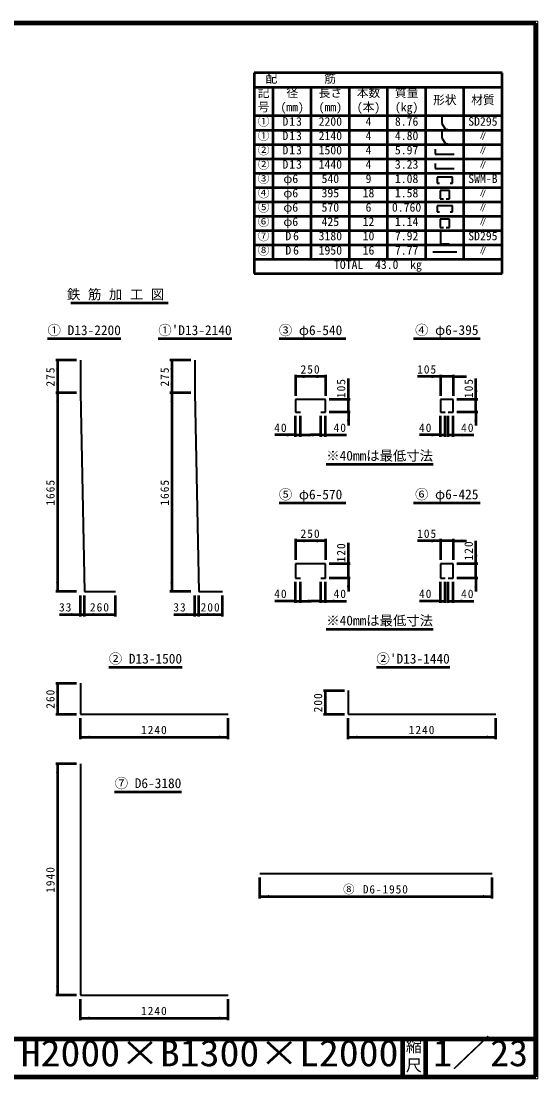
# Model space of a CAD drawing. Units: millimetres, scale not verified. Extents: x 100 to 4105, y 100 to 2870.
# Drawn here: x 2750 to 4105, y 100 to 2870 of the extents above; entities that cross this region are included whole.
import ezdxf
from ezdxf.enums import TextEntityAlignment as Align

# ---------------------------------------------------------------- set-up
doc = ezdxf.new("R2010")
doc.units = ezdxf.units.MM
doc.header["$LTSCALE"] = 5
doc.layers.add('V-nasSTD', color=7, linetype='Continuous', lineweight=50)
doc.styles.add('ＭＳ ゴシック', font='')
doc.styles.get('ＭＳ ゴシック').set_extended_font_data('MS Gothic')

msp = doc.modelspace()

# ---------------------------------------------------------------- hatches: boundary and pattern name
at = {"layer": 'V-nasSTD'}
for points in [[(2845.938, 1958.248), (2841.938, 1958.248), (2845.938, 1982.248), (2849.938, 1958.248)], [(3145.577, 1958.248), (3141.577, 1958.248), (3145.577, 1982.248), (3149.577, 1958.248)], [(3494.048, 1939.014), (3494.048, 1943.014), (3470.048, 1939.014), (3494.048, 1935.014)], [(3524.173, 1939.014), (3524.173, 1943.014), (3548.173, 1939.014), (3524.173, 1935.014)], [(3825.735, 1939.014), (3825.735, 1943.014), (3849.735, 1939.014), (3825.735, 1935.014)], [(3906.548, 1939.014), (3906.548, 1943.014), (3882.548, 1939.014), (3906.548, 1935.014)], [(2845.938, 1920.311), (2849.938, 1920.311), (2845.938, 1896.311), (2841.938, 1920.311)], [(3145.577, 1920.311), (3149.577, 1920.311), (3145.577, 1896.311), (3141.577, 1920.311)], [(2845.938, 1872.311), (2841.938, 1872.311), (2845.938, 1896.311), (2849.938, 1872.311)], [(3145.577, 1872.311), (3141.577, 1872.311), (3145.577, 1896.311), (3149.577, 1872.311)], [(3608.173, 1903.014), (3612.173, 1903.014), (3608.173, 1879.014), (3604.173, 1903.014)], [(3942.548, 1903.014), (3946.548, 1903.014), (3942.548, 1879.014), (3938.548, 1903.014)], [(3608.173, 1822.201), (3612.173, 1822.201), (3608.173, 1846.201), (3604.173, 1822.201)], [(3942.548, 1822.201), (3946.548, 1822.201), (3942.548, 1846.201), (3938.548, 1822.201)], [(3446.048, 1786.201), (3446.048, 1782.201), (3470.048, 1786.201), (3446.048, 1790.201)], [(3506.548, 1786.201), (3506.548, 1782.201), (3482.548, 1786.201), (3506.548, 1790.201)], [(3511.673, 1786.201), (3511.673, 1782.201), (3535.673, 1786.201), (3511.673, 1790.201)], [(3572.173, 1786.201), (3572.173, 1782.201), (3548.173, 1786.201), (3572.173, 1790.201)], [(3825.735, 1786.201), (3825.735, 1782.201), (3849.735, 1786.201), (3825.735, 1790.201)], [(3846.048, 1786.201), (3846.048, 1782.201), (3870.048, 1786.201), (3846.048, 1790.201)], [(3886.235, 1786.201), (3886.235, 1782.201), (3862.235, 1786.201), (3886.235, 1790.201)], [(3906.548, 1786.201), (3906.548, 1782.201), (3882.548, 1786.201), (3906.548, 1790.201)], [(3494.048, 1508.819), (3494.048, 1512.819), (3470.048, 1508.819), (3494.048, 1504.819)], [(3524.173, 1508.819), (3524.173, 1512.819), (3548.173, 1508.819), (3524.173, 1504.819)], [(3825.735, 1508.819), (3825.735, 1512.819), (3849.735, 1508.819), (3825.735, 1504.819)], [(3906.548, 1508.819), (3906.548, 1512.819), (3882.548, 1508.819), (3906.548, 1504.819)], [(3608.173, 1472.819), (3612.173, 1472.819), (3608.173, 1448.819), (3604.173, 1472.819)], [(3942.548, 1472.819), (3946.548, 1472.819), (3942.548, 1448.819), (3938.548, 1472.819)], [(2845.938, 1399.998), (2849.938, 1399.998), (2845.938, 1375.998), (2841.938, 1399.998)], [(3145.577, 1399.998), (3149.577, 1399.998), (3145.577, 1375.998), (3141.577, 1399.998)], [(3608.173, 1387.319), (3612.173, 1387.319), (3608.173, 1411.319), (3604.173, 1387.319)], [(3942.548, 1387.319), (3946.548, 1387.319), (3942.548, 1411.319), (3938.548, 1387.319)], [(3446.048, 1351.319), (3446.048, 1347.319), (3470.048, 1351.319), (3446.048, 1355.319)], [(3506.548, 1351.319), (3506.548, 1347.319), (3482.548, 1351.319), (3506.548, 1355.319)], [(3511.673, 1351.319), (3511.673, 1347.319), (3535.673, 1351.319), (3511.673, 1355.319)], [(3572.173, 1351.319), (3572.173, 1347.319), (3548.173, 1351.319), (3572.173, 1355.319)], [(3825.735, 1351.319), (3825.735, 1347.319), (3849.735, 1351.319), (3825.735, 1355.319)], [(3846.048, 1351.319), (3846.048, 1347.319), (3870.048, 1351.319), (3846.048, 1355.319)], [(3886.235, 1351.319), (3886.235, 1347.319), (3862.235, 1351.319), (3886.235, 1355.319)], [(3906.548, 1351.319), (3906.548, 1347.319), (3882.548, 1351.319), (3906.548, 1355.319)], [(2881.938, 1315.998), (2881.938, 1311.998), (2905.938, 1315.998), (2881.938, 1319.998)], [(2940.25, 1315.998), (2940.25, 1311.998), (2916.25, 1315.998), (2940.25, 1319.998)], [(2973.5, 1315.998), (2973.5, 1311.998), (2997.5, 1315.998), (2973.5, 1319.998)], [(3181.577, 1315.998), (3181.577, 1311.998), (3205.577, 1315.998), (3181.577, 1319.998)], [(3239.89, 1315.998), (3239.89, 1311.998), (3215.89, 1315.998), (3239.89, 1319.998)], [(3254.39, 1315.998), (3254.39, 1311.998), (3278.39, 1315.998), (3254.39, 1319.998)], [(2845.938, 1112.039), (2841.938, 1112.039), (2845.938, 1136.039), (2849.938, 1112.039)], [(3547.657, 1093.289), (3543.657, 1093.289), (3547.657, 1117.289), (3551.657, 1093.289)], [(2845.938, 1078.789), (2841.938, 1078.789), (2845.938, 1054.789), (2849.938, 1078.789)], [(3547.657, 1078.789), (3543.657, 1078.789), (3547.657, 1054.789), (3551.657, 1078.789)], [(2929.938, 994.789), (2929.938, 990.789), (2905.938, 994.789), (2929.938, 998.789)], [(3269.438, 994.789), (3269.438, 990.789), (3293.438, 994.789), (3269.438, 998.789)], [(3631.657, 994.789), (3631.657, 990.789), (3607.657, 994.789), (3631.657, 998.789)], [(3971.157, 994.789), (3971.157, 990.789), (3995.157, 994.789), (3971.157, 998.789)], [(2845.938, 901.179), (2841.938, 901.179), (2845.938, 925.179), (2849.938, 901.179)], [(3399.782, 577.446), (3399.782, 573.446), (3375.782, 577.446), (3399.782, 581.446)], [(3961.157, 577.446), (3961.157, 573.446), (3985.157, 577.446), (3961.157, 581.446)], [(2845.938, 342.929), (2849.938, 342.929), (2845.938, 318.929), (2841.938, 342.929)], [(2929.938, 258.929), (2929.938, 254.929), (2905.938, 258.929), (2929.938, 262.929)], [(3269.438, 258.929), (3269.438, 254.929), (3293.438, 258.929), (3269.438, 262.929)]]:
    msp.add_hatch(color=256, dxfattribs=at).paths.add_polyline_path(points)

# ---------------------------------------------------------------- linework, layer by layer
at = {"layer": 'V-nasSTD', "lineweight": 100}
for p, q in [((4100, 2865), (105, 2865)), ((4100, 105), (4100, 2865)), ((105, 205), (4100, 205)), ((3750, 205), (3750, 105)), ((3810, 205), (3810, 105)), ((105, 105), (4100, 105))]:
    msp.add_line(p, q, dxfattribs=at)
at = {"layer": 'V-nasSTD'}
for p, q in [((3361.023, 2734.529), (3361.023, 2209.529)), ((4011.023, 2734.529), (3361.023, 2734.529)), ((4011.023, 2209.529), (4011.023, 2734.529)), ((3361.023, 2697.029), (4011.023, 2697.029)), ((3361.023, 2697.029), (3361.023, 2659.529)), ((3411.023, 2247.029), (3411.023, 2697.029)), ((3511.023, 2247.029), (3511.023, 2697.029)), ((3611.023, 2247.029), (3611.023, 2697.029)), ((3711.023, 2247.029), (3711.023, 2697.029)), ((3811.023, 2247.029), (3811.023, 2697.029)), ((3911.023, 2247.029), (3911.023, 2697.029)), ((4011.023, 2622.029), (3361.023, 2622.029)), ((3361.023, 2584.529), (4011.023, 2584.529)), ((3361.023, 2547.029), (4011.023, 2547.029)), ((3361.023, 2509.529), (4011.023, 2509.529)), ((3361.023, 2472.029), (4011.023, 2472.029)), ((3361.023, 2434.529), (4011.023, 2434.529)), ((3361.023, 2397.029), (4011.023, 2397.029)), ((3361.023, 2359.529), (4011.023, 2359.529)), ((3361.023, 2322.029), (4011.023, 2322.029)), ((3361.023, 2284.529), (4011.023, 2284.529)), ((3361.023, 2247.029), (4011.023, 2247.029)), ((3361.023, 2209.529), (4011.023, 2209.529)), ((2880.467, 2132.41), (3135.467, 2132.41)), ((2819.531, 2038.485), (3012.031, 2038.485)), ((3109.796, 2038.485), (3302.296, 2038.485)), ((3426.775, 2038.485), (3601.775, 2038.485)), ((3778.641, 2038.877), (3953.641, 2038.877)), ((2895.938, 1982.248), (2840.938, 1982.248)), ((2845.938, 1982.248), (2845.938, 1896.311)), ((3195.577, 1982.248), (3140.577, 1982.248)), ((3145.577, 1982.248), (3145.577, 1896.311)), ((3470.048, 1944.014), (3470.048, 1889.014)), ((3548.173, 1939.014), (3470.048, 1939.014)), ((3548.173, 1944.014), (3548.173, 1889.014)), ((3849.735, 1939.014), (3789.735, 1939.014)), ((3849.735, 1944.014), (3849.735, 1889.014)), ((3882.548, 1939.014), (3849.735, 1939.014)), ((3882.548, 1944.014), (3882.548, 1889.014)), ((3882.548, 1939.014), (3917.548, 1939.014)), ((3608.173, 1879.014), (3608.173, 1934.014)), ((3942.548, 1879.014), (3942.548, 1934.014)), ((2895.938, 1896.311), (2840.938, 1896.311)), ((2845.938, 1896.311), (2845.938, 1375.998)), ((3195.577, 1896.311), (3140.577, 1896.311)), ((3145.577, 1896.311), (3145.577, 1375.998)), ((3613.173, 1879.014), (3558.173, 1879.014)), ((3608.173, 1846.201), (3608.173, 1879.014)), ((3947.548, 1879.014), (3892.548, 1879.014)), ((3942.548, 1846.201), (3942.548, 1879.014)), ((3470.048, 1781.201), (3470.048, 1836.201)), ((3482.548, 1781.201), (3482.548, 1836.201)), ((3535.673, 1781.201), (3535.673, 1836.201)), ((3548.173, 1781.201), (3548.173, 1836.201)), ((3613.173, 1846.201), (3558.173, 1846.201)), ((3608.173, 1846.201), (3608.173, 1811.201)), ((3849.735, 1781.201), (3849.735, 1836.201)), ((3862.235, 1781.201), (3862.235, 1836.201)), ((3870.048, 1781.201), (3870.048, 1836.201)), ((3882.548, 1781.201), (3882.548, 1836.201)), ((3947.548, 1846.201), (3892.548, 1846.201)), ((3942.548, 1846.201), (3942.548, 1811.201)), ((3470.048, 1786.201), (3415.048, 1786.201)), ((3470.048, 1786.201), (3482.548, 1786.201)), ((3482.548, 1786.201), (3509.548, 1786.201)), ((3535.673, 1786.201), (3508.673, 1786.201)), ((3535.673, 1786.201), (3548.173, 1786.201)), ((3548.173, 1786.201), (3603.173, 1786.201)), ((3849.735, 1786.201), (3794.735, 1786.201)), ((3849.735, 1786.201), (3862.235, 1786.201)), ((3870.048, 1786.201), (3882.548, 1786.201)), ((3882.548, 1786.201), (3937.548, 1786.201)), ((3550.208, 1709.857), (3830.208, 1709.857)), ((3426.775, 1608.29), (3601.775, 1608.29)), ((3778.641, 1608.683), (3953.641, 1608.683)), ((3470.048, 1513.819), (3470.048, 1458.819)), ((3548.173, 1508.819), (3470.048, 1508.819)), ((3548.173, 1513.819), (3548.173, 1458.819)), ((3608.173, 1448.819), (3608.173, 1503.819)), ((3849.735, 1508.819), (3789.735, 1508.819)), ((3849.735, 1513.819), (3849.735, 1458.819)), ((3882.548, 1508.819), (3849.735, 1508.819)), ((3882.548, 1513.819), (3882.548, 1458.819)), ((3882.548, 1508.819), (3917.548, 1508.819)), ((3942.548, 1448.819), (3942.548, 1508.819)), ((3613.173, 1448.819), (3558.173, 1448.819)), ((3608.173, 1411.319), (3608.173, 1448.819)), ((3947.548, 1448.819), (3892.548, 1448.819)), ((3942.548, 1411.319), (3942.548, 1448.819)), ((3470.048, 1346.319), (3470.048, 1401.319)), ((3482.548, 1346.319), (3482.548, 1401.319)), ((3535.673, 1346.319), (3535.673, 1401.319)), ((3548.173, 1346.319), (3548.173, 1401.319)), ((3613.173, 1411.319), (3558.173, 1411.319)), ((3608.173, 1411.319), (3608.173, 1376.319)), ((3849.735, 1346.319), (3849.735, 1401.319)), ((3862.235, 1346.319), (3862.235, 1401.319)), ((3870.048, 1346.319), (3870.048, 1401.319)), ((3882.548, 1346.319), (3882.548, 1401.319)), ((3947.548, 1411.319), (3892.548, 1411.319)), ((3942.548, 1411.319), (3942.548, 1376.319)), ((2895.938, 1375.998), (2840.938, 1375.998)), ((2905.938, 1310.998), (2905.938, 1365.998)), ((2916.25, 1310.998), (2916.25, 1365.998)), ((2997.5, 1310.998), (2997.5, 1365.998)), ((3195.577, 1375.998), (3140.577, 1375.998)), ((3205.577, 1310.998), (3205.577, 1365.998)), ((3215.89, 1310.998), (3215.89, 1365.998)), ((3278.39, 1310.998), (3278.39, 1365.998)), ((3470.048, 1351.319), (3415.048, 1351.319)), ((3470.048, 1351.319), (3482.548, 1351.319)), ((3482.548, 1351.319), (3509.548, 1351.319)), ((3535.673, 1351.319), (3508.673, 1351.319)), ((3535.673, 1351.319), (3548.173, 1351.319)), ((3548.173, 1351.319), (3603.173, 1351.319)), ((3849.735, 1351.319), (3794.735, 1351.319)), ((3849.735, 1351.319), (3862.235, 1351.319)), ((3870.048, 1351.319), (3882.548, 1351.319)), ((3882.548, 1351.319), (3937.548, 1351.319)), ((2850.938, 1315.998), (2905.938, 1315.998)), ((2905.938, 1315.998), (2916.25, 1315.998)), ((2916.25, 1315.998), (2997.5, 1315.998)), ((3150.577, 1315.998), (3205.577, 1315.998)), ((3205.577, 1315.998), (3215.89, 1315.998)), ((3215.89, 1315.998), (3278.39, 1315.998)), ((3550.208, 1278.1), (3830.208, 1278.1)), ((2980, 1178.189), (3172.5, 1178.189)), ((3681.72, 1178.189), (3874.22, 1178.189)), ((2840.938, 1136.039), (2895.938, 1136.039)), ((2845.938, 1136.039), (2845.938, 1054.789)), ((3542.657, 1117.289), (3597.657, 1117.289)), ((3547.657, 1117.289), (3547.657, 1054.789)), ((2840.938, 1054.789), (2895.938, 1054.789)), ((3542.657, 1054.789), (3597.657, 1054.789)), ((2905.938, 989.789), (2905.938, 1044.789)), ((3293.438, 989.789), (3293.438, 1044.789)), ((3607.657, 989.789), (3607.657, 1044.789)), ((3995.157, 989.789), (3995.157, 1044.789)), ((2905.938, 994.789), (3293.438, 994.789)), ((3607.657, 994.789), (3995.157, 994.789)), ((2895.938, 925.179), (2840.938, 925.179)), ((2845.938, 925.179), (2845.938, 318.929)), ((2995.519, 852.078), (3170.519, 852.078)), ((3375.782, 572.446), (3375.782, 627.446)), ((3985.157, 572.446), (3985.157, 627.446)), ((3375.782, 577.446), (3985.157, 577.446)), ((2895.938, 318.929), (2840.938, 318.929)), ((2905.938, 253.929), (2905.938, 308.929)), ((3293.438, 253.929), (3293.438, 308.929)), ((2905.938, 258.929), (3293.438, 258.929))]:
    msp.add_line(p, q, dxfattribs=at)
at = {"layer": 'V-nasSTD', "lineweight": 35}
for p, q in [((3853.337, 2620.7), (3853.337, 2602.029)), ((3853.337, 2602.029), (3862.673, 2585.858)), ((3853.337, 2583.2), (3853.337, 2564.529)), ((3862.673, 2585.858), (3868.71, 2587.476)), ((3853.337, 2564.529), (3862.673, 2548.358)), ((3862.673, 2548.358), (3868.71, 2549.976)), ((3836.179, 2534.529), (3836.179, 2522.029)), ((3836.179, 2522.029), (3885.867, 2522.029)), ((3836.179, 2497.029), (3836.179, 2484.529)), ((3836.179, 2484.529), (3885.867, 2484.529)), ((3840.711, 2461.092), (3840.711, 2445.467)), ((3881.336, 2461.092), (3840.711, 2461.092)), ((3840.711, 2445.467), (3846.961, 2445.467)), ((3875.086, 2445.467), (3881.336, 2445.467)), ((3881.336, 2445.467), (3881.336, 2461.092)), ((3848.992, 2426.717), (3848.992, 2404.842)), ((3873.054, 2426.717), (3848.992, 2426.717)), ((3873.054, 2404.842), (3873.054, 2426.717)), ((3840.711, 2386.092), (3840.711, 2370.467)), ((3881.336, 2386.092), (3840.711, 2386.092)), ((3848.992, 2404.842), (3857.742, 2404.842)), ((3864.304, 2404.842), (3873.054, 2404.842)), ((3881.336, 2370.467), (3881.336, 2386.092)), ((3840.711, 2370.467), (3846.961, 2370.467)), ((3875.086, 2370.467), (3881.336, 2370.467)), ((3848.992, 2351.717), (3848.992, 2329.842)), ((3873.054, 2351.717), (3848.992, 2351.717)), ((3848.992, 2329.842), (3857.742, 2329.842)), ((3864.304, 2329.842), (3873.054, 2329.842)), ((3873.054, 2329.842), (3873.054, 2351.717)), ((3849.844, 2320.084), (3849.844, 2286.475)), ((3849.844, 2286.475), (3872.203, 2286.475)), ((3829.773, 2265.779), (3892.273, 2265.779)), ((2905.938, 1982.248), (2905.938, 1896.311)), ((3205.577, 1982.248), (3205.577, 1896.311)), ((2905.938, 1896.311), (2916.25, 1375.998)), ((3205.577, 1896.311), (3215.89, 1375.998)), ((3470.048, 1879.014), (3470.048, 1846.201)), ((3548.173, 1879.014), (3470.048, 1879.014)), ((3548.173, 1846.201), (3548.173, 1879.014)), ((3849.735, 1879.014), (3849.735, 1846.201)), ((3882.548, 1879.014), (3849.735, 1879.014)), ((3882.548, 1846.201), (3882.548, 1879.014)), ((3470.048, 1846.201), (3482.548, 1846.201)), ((3535.673, 1846.201), (3548.173, 1846.201)), ((3849.735, 1846.201), (3862.235, 1846.201)), ((3870.048, 1846.201), (3882.548, 1846.201)), ((3470.048, 1448.819), (3470.048, 1411.319)), ((3548.173, 1448.819), (3470.048, 1448.819)), ((3548.173, 1411.319), (3548.173, 1448.819)), ((3849.735, 1448.819), (3849.735, 1411.319)), ((3882.548, 1448.819), (3849.735, 1448.819)), ((3882.548, 1411.319), (3882.548, 1448.819)), ((3470.048, 1411.319), (3482.548, 1411.319)), ((3535.673, 1411.319), (3548.173, 1411.319)), ((3849.735, 1411.319), (3862.235, 1411.319)), ((3870.048, 1411.319), (3882.548, 1411.319)), ((2916.25, 1375.998), (2997.5, 1375.998)), ((3215.89, 1375.998), (3278.39, 1375.998)), ((2905.938, 1136.039), (2905.938, 1054.789)), ((3607.657, 1117.289), (3607.657, 1054.789)), ((2905.938, 1054.789), (3293.438, 1054.789)), ((3607.657, 1054.789), (3995.157, 1054.789)), ((2905.938, 925.179), (2905.938, 318.929)), ((3375.782, 637.446), (3985.157, 637.446)), ((2905.938, 318.929), (3293.438, 318.929))]:
    msp.add_line(p, q, dxfattribs=at)
at = {"layer": 'V-nasSTD', "lineweight": 13}
msp.add_lwpolyline([(100, 100), (100, 2870), (4105, 2870), (4105, 100)], close=True, dxfattribs=at)

# ---------------------------------------------------------------- texts
at = {"layer": 'V-nasSTD', "style": 'ＭＳ ゴシック'}
for s, height, p in [('配\u3000\u3000\u3000\u3000筋', 22.58, (3391.023, 2731.179)), ('記', 22.58, (3370.623, 2693.679)), ('径', 22.58, (3445.623, 2693.679)), ('長さ', 22.58, (3530.223, 2693.679)), ('本数', 22.58, (3630.223, 2693.679)), ('質量', 22.58, (3730.223, 2693.679)), ('(本)', 22.58, (3630.223, 2656.179)), ('形状', 22.58, (3830.223, 2674.929)), ('材質', 22.58, (3930.223, 2674.929)), ('号', 22.58, (3370.623, 2656.179)), ('(mm)', 22.58, (3430.223, 2656.179)), ('(mm)', 22.58, (3530.223, 2656.179)), ('(kg)', 22.58, (3730.223, 2656.179)), ('①', 22.58, (3370.623, 2618.679)), ('2200', 22.58, (3530.223, 2618.679)), ('4', 22.58, (3653.323, 2618.679)), ('8.76', 22.58, (3730.223, 2618.679)), ('SD295', 22.58, (3922.472, 2618.679)), ("①'", 22.58, (3370.623, 2581.179)), ('2140', 22.58, (3530.223, 2581.179)), ('4', 22.58, (3653.323, 2581.179)), ('4.80', 22.58, (3730.223, 2581.179)), ('②', 22.58, (3370.623, 2543.679)), ('1500', 22.58, (3530.223, 2543.679)), ('4', 22.58, (3653.323, 2543.679)), ('5.97', 22.58, (3730.223, 2543.679)), ("②'", 22.58, (3370.623, 2506.179)), ('1440', 22.58, (3530.223, 2506.179)), ('4', 22.58, (3653.323, 2506.179)), ('3.23', 22.58, (3730.223, 2506.179)), ('③', 22.58, (3370.623, 2468.679)), ('φ6', 22.58, (3437.923, 2468.679)), ('540', 22.58, (3537.923, 2468.664)), ('9', 22.58, (3653.323, 2468.679)), ('1.08', 22.58, (3730.223, 2468.679)), ('SWM-B', 22.58, (3922.432, 2468.679)), ('④', 22.58, (3370.623, 2431.179)), ('φ6', 22.58, (3437.923, 2431.179)), ('395', 22.58, (3537.923, 2431.164)), ('18', 22.58, (3645.623, 2431.179)), ('1.58', 22.58, (3730.223, 2431.179)), ('⑤', 22.58, (3370.623, 2393.679)), ('φ6', 22.58, (3437.923, 2393.679)), ('570', 22.58, (3537.923, 2393.664)), ('6', 22.58, (3653.323, 2393.679)), ('0.760', 22.58, (3722.447, 2393.679)), ('⑥', 22.58, (3370.623, 2356.179)), ('φ6', 22.58, (3437.923, 2356.179)), ('425', 22.58, (3537.923, 2356.164)), ('12', 22.58, (3645.623, 2356.179)), ('1.14', 22.58, (3730.223, 2356.179)), ('⑦', 22.58, (3370.623, 2318.679)), ('3180', 22.58, (3530.223, 2318.679)), ('10', 22.58, (3645.623, 2318.679)), ('7.92', 22.58, (3730.223, 2318.679)), ('SD295', 22.58, (3922.472, 2318.679)), ('⑧', 22.58, (3370.623, 2281.179)), ('1950', 22.58, (3530.223, 2281.179)), ('16', 22.58, (3645.623, 2281.179)), ('7.77', 22.58, (3730.223, 2281.179)), ('TOTAL  43.0  kg', 22.58, (3570.523, 2243.679)), ('縮', 30.79, (3758.982, 200.999)), ('尺', 30.79, (3758.976, 151.01))]:
    msp.add_text(s, height=height, dxfattribs=at).set_placement(p, align=Align.TOP_LEFT)
for s, height, width, p in [('∥', 22.58, 0.8, (3948.703, 2581.179)), ('∥', 22.58, 0.8, (3948.703, 2543.679)), ('∥', 22.58, 0.8, (3948.703, 2506.179)), ('∥', 22.58, 0.8, (3948.703, 2431.179)), ('∥', 22.58, 0.8, (3948.703, 2393.679)), ('∥', 22.58, 0.8, (3948.703, 2356.179)), ('∥', 22.58, 0.8, (3948.703, 2281.179)), ('H2000×B1300×L2000', 69.65, 1.1, (2749.25, 202.508)), ('1／23', 69.65, 1.05, (3830.25, 202.582))]:
    msp.add_text(s, height=height, dxfattribs=dict(at, width=width)).set_placement(p, align=Align.TOP_LEFT)
for s, p in [('④ φ6-395', (3866.141, 2073.877)), ('① D13-2200', (2915.781, 2073.485)), ("①'D13-2140", (3206.046, 2073.485)), ('③ φ6-540', (3509.11, 2073.485)), ('※40mmは最低寸法', (3690.208, 1744.857)), ('⑤ φ6-570', (3509.11, 1643.29)), ('⑥ φ6-425', (3866.141, 1643.683)), ('※40mmは最低寸法', (3690.208, 1313.1)), ('② D13-1500', (3076.25, 1213.189)), ("②'D13-1440", (3777.97, 1213.189)), ('⑦ D6-3180', (3083.019, 887.078))]:
    msp.add_text(s, height=25.66, dxfattribs=at).set_placement(p, align=Align.TOP_CENTER)
for s, insert, char_height, attachment_point in [('\\T1.16;D13', (3435.423, 2618.679), 22.58, 1), ('\\T1.16;D13', (3435.423, 2581.179), 22.58, 1), ('\\T1.16;D13', (3435.423, 2543.679), 22.58, 1), ('\\T1.16;D13', (3435.423, 2506.179), 22.58, 1), ('\\T1.32;D6', (3443.123, 2318.587), 22.44, 1), ('\\T1.32;D6', (3443.123, 2281.087), 22.44, 1), ('\\T1.57;鉄筋加工図', (3007.967, 2167.41), 25.66, 2), ('\\T1.17;250', (3509.11, 1969.014), 21.99, 2), ('\\T1.17;105', (3814.735, 1969.014), 21.99, 2), ('\\T1.17;40', (3431.298, 1816.201), 21.99, 2), ('\\T1.17;40', (3586.923, 1816.201), 21.99, 2), ('\\T1.17;40', (3810.985, 1816.201), 21.99, 2), ('\\T1.17;40', (3921.298, 1816.201), 21.99, 2), ('\\T1.17;250', (3509.11, 1538.819), 21.99, 2), ('\\T1.17;105', (3814.735, 1538.819), 21.99, 2), ('\\T1.17;40', (3431.298, 1381.319), 21.99, 2), ('\\T1.17;40', (3586.923, 1381.319), 21.99, 2), ('\\T1.17;40', (3810.985, 1381.319), 21.99, 2), ('\\T1.17;40', (3921.298, 1381.319), 21.99, 2), ('\\T1.17;33', (2867.188, 1345.998), 21.99, 2), ('\\T1.17;260', (2956.875, 1345.998), 21.99, 2), ('\\T1.17;33', (3166.827, 1345.998), 21.99, 2), ('\\T1.17;200', (3247.14, 1345.998), 21.99, 2), ('\\T1.17;1240', (3099.688, 1024.789), 21.99, 2), ('\\T1.17;1240', (3801.407, 1024.789), 21.99, 2), ('\\T1.15;⑧\\~D6-1950', (3680.469, 607.446), 21.99, 2), ('\\T1.17;1240', (3099.688, 288.929), 21.99, 2)]:
    msp.add_mtext(s, dxfattribs=dict(at, insert=insert, char_height=char_height, attachment_point=attachment_point))
at = {"layer": 'V-nasSTD', "char_height": 21.99, "attachment_point": 2, "rotation": 90, "style": 'ＭＳ ゴシック'}
for s, insert in [('\\T1.17;275', (2815.938, 1939.28)), ('\\T1.17;275', (3115.577, 1939.28)), ('\\T1.17;105', (3578.173, 1909.014)), ('\\T1.17;105', (3912.548, 1909.014)), ('\\T1.17;1665', (2815.938, 1636.155)), ('\\T1.17;1665', (3115.577, 1636.155)), ('\\T1.17;120', (3578.173, 1478.819)), ('\\T1.17;120', (3912.548, 1483.819)), ('\\T1.17;260', (2815.938, 1095.414)), ('\\T1.17;200', (3517.657, 1086.039)), ('\\T1.17;1940', (2815.938, 622.054))]:
    msp.add_mtext(s, dxfattribs=dict(at, insert=insert))

doc.saveas('drawing.dxf')
